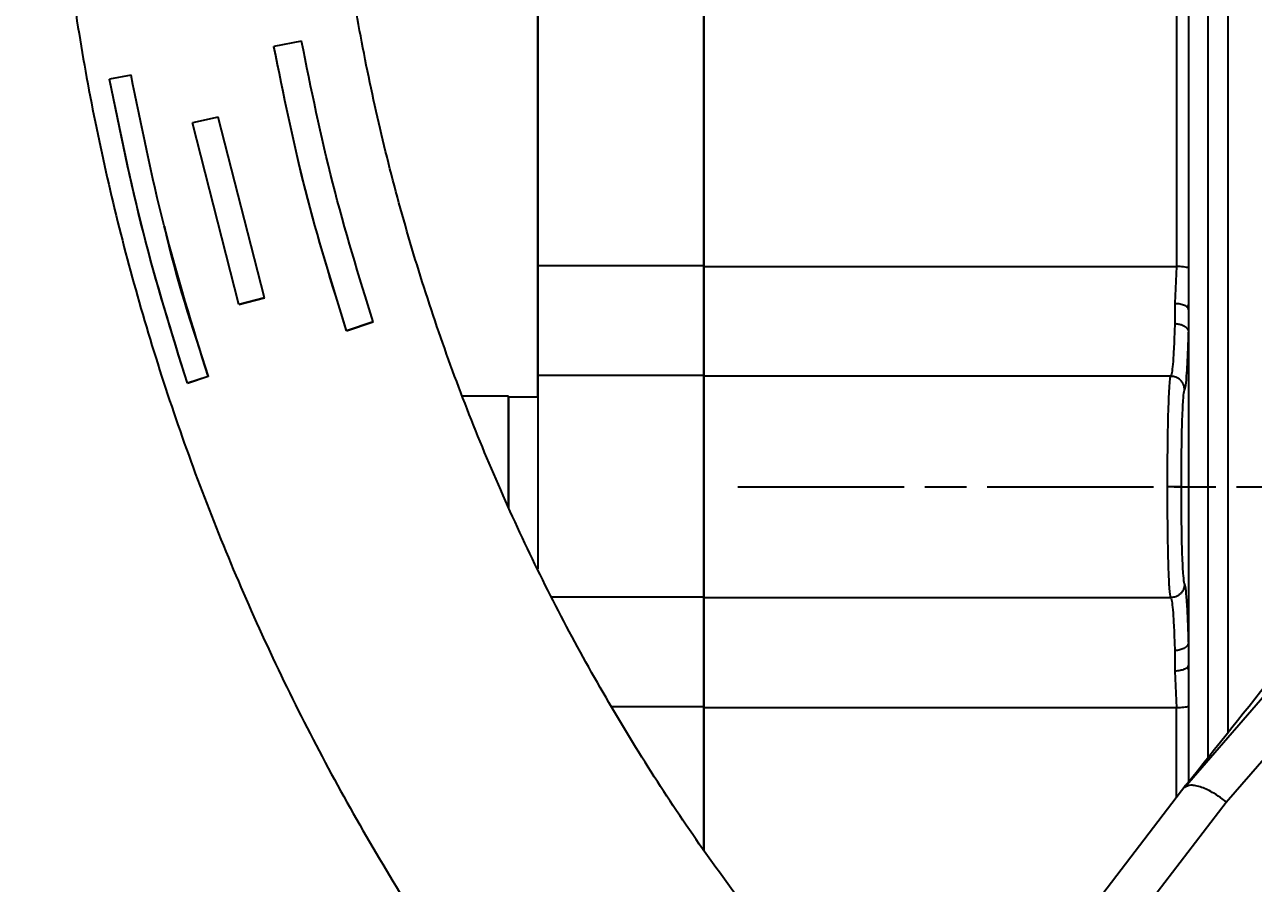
# Model space of a CAD drawing. Header units: millimetres. Extents: x 2028 to 4172, y 863 to 2379.
# Drawn here: x 2715.4 to 2804.1, y 1172.1 to 1234.1 of the extents above; entities that cross this region are included whole.
import ezdxf

# ---------------------------------------------------------------- set-up
doc = ezdxf.new("R2010")
doc.units = ezdxf.units.MM
doc.linetypes.add('AM_ISO08W050', pattern=[18, 12, -1.5, 3, -1.5])
doc.layers.add('AM_5', color=3, linetype='Continuous', lineweight=25)
doc.layers.add('AM_7', color=4, linetype='AM_ISO08W050', lineweight=25)
doc.styles.add('SLDTEXTSTYLE1', font='txt.shx', dxfattribs={"width": 0.7, "bigfont": 'gbcbig.shx'})
doc.dimstyles.new('SLDDIMSTYLE12$0', dxfattribs={"dimtxt": 12, "dimasz": 10, "dimexe": 0, "dimexo": 0.0625, "dimgap": 0.875, "dimtad": 1, "dimdec": 1, "dimlfac": 1.8, "dimrnd": 1e-09, "dimzin": 12, "dimdsep": 46, "dimtxsty": 'SLDTEXTSTYLE1', "dimcen": 0.09, "dimdle": 8.16, "dimclrd": 3, "dimclre": 3, "dimadec": 0, "dimazin": 3, "dimtfac": 1, "dimtdec": 1, "dimtofl": 0, "dimtmove": 0, "dimatfit": 3, "dimfxl": 0, "dimfrac": 2, "dimtolj": 1, "dimlwd": 5, "dimlwe": 5, "dimarcsym": 0})

# ---------------------------------------------------------------- blocks, each defined once
blk = doc.blocks.new('*D59')
at = {"layer": 'AM_5', "color": 3, "lineweight": 5, "transparency": 16777216}
blk.add_line((2843.171, 1259.336), (2692.832, 1259.336), dxfattribs=at)
at = {"layer": 'AM_5', "color": 3, "linetype": 'Continuous', "lineweight": 5, "transparency": 16777216}
for p, q in [((2692.832, 1249.336), (2692.832, 1027.711)), ((2822.464, 1017.711), (2692.832, 1017.711))]:
    blk.add_line(p, q, dxfattribs=at)
at = {"layer": 'AM_5', "color": 3, "transparency": 16777216}
for points in [[(2691.165, 1249.336), (2694.499, 1249.336), (2692.832, 1259.336)], [(2691.165, 1027.711), (2694.499, 1027.711), (2692.832, 1017.711)]]:
    blk.add_solid(points, dxfattribs=at)
at = {"layer": 'Defpoints', "color": 0, "transparency": 16777216}
for p in [(2843.234, 1259.336), (2692.832, 1017.711), (2822.526, 1017.711)]:
    blk.add_point(p, dxfattribs=at)
at = {"layer": 'AM_5', "color": 0, "transparency": 16777216, "insert": (2685.957, 1091.623), "char_height": 12, "attachment_point": 5, "rotation": 90, "style": 'SLDTEXTSTYLE1'}
blk.add_mtext('\\A1;245', dxfattribs=at)

msp = doc.modelspace()

# ---------------------------------------------------------------- linework, layer by layer
at = {"color": 7, "linetype": 'Continuous', "lineweight": 25}
for p, q in [((2735.414, 1232.937), (2733.418, 1232.543)), ((2733.418, 1232.543), (2733.418, 1232.539)), ((2723.099, 1230.493), (2721.552, 1230.183)), ((2721.552, 1230.183), (2721.552, 1230.181)), ((2729.393, 1227.459), (2727.531, 1227.046)), ((2732.731, 1214.417), (2729.393, 1227.459)), ((2730.886, 1213.93), (2727.531, 1227.046)), ((2727.531, 1227.046), (2727.531, 1227.043)), ((2730.886, 1213.927), (2727.531, 1227.043)), ((2752.461, 1216.736), (2764.461, 1216.736)), ((2764.461, 1216.665), (2798.595, 1216.665)), ((2798.595, 1216.665), (2798.461, 1214.013)), ((2799.461, 1216.561), (2799.461, 1213.541)), ((2730.886, 1213.93), (2732.731, 1214.417)), ((2732.731, 1214.414), (2730.886, 1213.927)), ((2730.886, 1213.927), (2730.886, 1213.93)), ((2732.731, 1214.417), (2732.731, 1214.414)), ((2799.392, 1213.713), (2799.462, 1213.916)), ((2799.461, 1213.541), (2799.461, 1213.913)), ((2799.385, 1213.722), (2799.461, 1213.541)), ((2799.461, 1213.541), (2799.461, 1211.934)), ((2738.658, 1212.032), (2740.59, 1212.666)), ((2740.59, 1212.661), (2738.658, 1212.027)), ((2738.658, 1212.027), (2738.658, 1212.032)), ((2740.59, 1212.666), (2740.59, 1212.661)), ((2799.461, 1211.934), (2799.461, 1200.735)), ((2727.168, 1208.243), (2728.666, 1208.739)), ((2728.666, 1208.737), (2727.168, 1208.24)), ((2728.666, 1208.739), (2728.666, 1208.737)), ((2764.461, 1208.798), (2752.461, 1208.798)), ((2798.173, 1208.747), (2764.461, 1208.747)), ((2727.168, 1208.24), (2727.168, 1208.243)), ((2750.361, 1207.302), (2747.049, 1207.302)), ((2752.461, 1207.242), (2750.361, 1207.242)), ((2799.461, 1200.735), (2799.461, 1189.534)), ((2799.154, 1179.057), (2815.84, 1198.294)), ((2802.175, 1177.99), (2818.831, 1197.153)), ((2753.448, 1192.807), (2764.461, 1192.807)), ((2764.461, 1192.757), (2798.173, 1192.757)), ((2799.461, 1189.534), (2799.461, 1187.924)), ((2798.461, 1187.455), (2798.595, 1184.799)), ((2799.462, 1187.549), (2799.392, 1187.753)), ((2799.461, 1187.924), (2799.461, 1184.901)), ((2764.461, 1184.869), (2757.827, 1184.869)), ((2798.595, 1184.799), (2764.461, 1184.799)), ((2799.461, 1184.901), (2799.461, 1179.418)), ((2799.269, 1179.224), (2783.598, 1158.753)), ((2781.42, 1150.942), (2802.175, 1177.99))]:
    msp.add_line(p, q, dxfattribs=at)
at = {"color": 7, "linetype": 'Continuous', "lineweight": 25, "flags": 128}
for points in [[(2752.461, 1276.647), (2752.461, 1275.388), (2752.461, 1273.784), (2752.461, 1271.843), (2752.461, 1269.572), (2752.461, 1266.984), (2752.461, 1264.089), (2752.461, 1260.901), (2752.461, 1257.435), (2752.461, 1253.708), (2752.461, 1249.735), (2752.461, 1245.536), (2752.461, 1241.13), (2752.461, 1236.537), (2752.461, 1231.779), (2752.461, 1226.877), (2752.461, 1221.855), (2752.461, 1216.736)], [(2764.461, 1216.736), (2764.461, 1221.855), (2764.461, 1226.877), (2764.461, 1231.779), (2764.461, 1236.537), (2764.461, 1241.13), (2764.461, 1245.536), (2764.461, 1249.735), (2764.461, 1253.708), (2764.461, 1257.435), (2764.461, 1260.901), (2764.461, 1264.089), (2764.461, 1266.984), (2764.461, 1269.572), (2764.461, 1271.843), (2764.461, 1273.784), (2764.461, 1275.388), (2764.461, 1276.647)], [(2798.595, 1276.448), (2798.595, 1275.201), (2798.595, 1273.608), (2798.595, 1271.676), (2798.595, 1269.416), (2798.595, 1266.837), (2798.595, 1263.952), (2798.595, 1260.773), (2798.595, 1257.316), (2798.595, 1253.596), (2798.595, 1249.631), (2798.595, 1245.439), (2798.595, 1241.039), (2798.595, 1236.451), (2798.595, 1231.698), (2798.595, 1226.801), (2798.595, 1221.782), (2798.595, 1216.665)], [(2799.461, 1275.959), (2799.461, 1274.719), (2799.461, 1273.136), (2799.461, 1271.218), (2799.461, 1268.972), (2799.461, 1266.41), (2799.461, 1263.543), (2799.461, 1260.385), (2799.461, 1256.95), (2799.461, 1253.254), (2799.461, 1249.314), (2799.461, 1245.149), (2799.461, 1240.777), (2799.461, 1236.22), (2799.461, 1231.497), (2799.461, 1226.632), (2799.461, 1221.645), (2799.461, 1216.561)], [(2752.461, 1207.242), (2752.461, 1210.765), (2752.461, 1215.682), (2752.461, 1220.524), (2752.461, 1225.265), (2752.461, 1229.882), (2752.461, 1234.35), (2752.461, 1238.647), (2752.461, 1242.752), (2752.461, 1246.643), (2752.461, 1250.3), (2752.461, 1253.705), (2752.461, 1256.84), (2752.461, 1259.69), (2752.461, 1262.24), (2752.461, 1264.477), (2752.461, 1266.389), (2752.461, 1267.967), (2752.461, 1269.203), (2752.461, 1270.09), (2752.461, 1270.624), (2752.461, 1270.802)], [(2802.289, 1237.366), (2802.289, 1232.814), (2802.289, 1228.11), (2802.289, 1223.278), (2802.289, 1218.34), (2802.289, 1213.319), (2802.289, 1208.238), (2802.289, 1203.121), (2802.289, 1197.992), (2802.289, 1192.876), (2802.289, 1187.795), (2802.289, 1182.969)], [(2800.875, 1181.224), (2800.875, 1185.48), (2800.875, 1190.564), (2800.875, 1195.695), (2800.875, 1200.849), (2800.875, 1206.001), (2800.875, 1211.128), (2800.875, 1216.206), (2800.875, 1221.211), (2800.875, 1226.121), (2800.875, 1230.911), (2800.875, 1235.56)], [(2752.461, 1216.736), (2752.461, 1215.146), (2752.461, 1213.657), (2752.461, 1212.309), (2752.461, 1211.139), (2752.461, 1210.18), (2752.461, 1209.458), (2752.461, 1208.993), (2752.461, 1208.798)], [(2764.461, 1216.736), (2764.461, 1215.146), (2764.461, 1213.657), (2764.461, 1212.309), (2764.461, 1211.139), (2764.461, 1210.18), (2764.461, 1209.458), (2764.461, 1208.993), (2764.461, 1208.798)], [(2798.461, 1214.013), (2798.461, 1213.821), (2798.461, 1213.631), (2798.461, 1213.443), (2798.461, 1213.258), (2798.461, 1213.076), (2798.461, 1212.896), (2798.461, 1212.72), (2798.461, 1212.546)], [(2752.461, 1208.798), (2752.461, 1208.545), (2752.461, 1207.921), (2752.461, 1206.956), (2752.461, 1205.696), (2752.461, 1204.201), (2752.461, 1202.544), (2752.461, 1200.802), (2752.461, 1199.061), (2752.461, 1197.404), (2752.461, 1195.909), (2752.461, 1194.828)], [(2764.461, 1192.807), (2764.461, 1193.06), (2764.461, 1193.684), (2764.461, 1194.649), (2764.461, 1195.909), (2764.461, 1197.404), (2764.461, 1199.061), (2764.461, 1200.802), (2764.461, 1202.544), (2764.461, 1204.201), (2764.461, 1205.696), (2764.461, 1206.956), (2764.461, 1207.921), (2764.461, 1208.545), (2764.461, 1208.798)], [(2750.361, 1207.302), (2750.361, 1207.259), (2750.361, 1206.91), (2750.361, 1206.233), (2750.361, 1205.263), (2750.361, 1204.052), (2750.361, 1202.667), (2750.361, 1201.18), (2750.361, 1199.674), (2750.361, 1199.229)], [(2750.361, 1199.247), (2750.361, 1200.194), (2750.361, 1201.699), (2750.361, 1203.156), (2750.361, 1204.483), (2750.361, 1205.61), (2750.361, 1206.474), (2750.361, 1207.027), (2750.361, 1207.24), (2750.361, 1207.242)], [(2764.461, 1192.397), (2764.461, 1192.147), (2764.461, 1191.425), (2764.461, 1190.466), (2764.461, 1189.296), (2764.461, 1187.948), (2764.461, 1186.459), (2764.461, 1184.869)], [(2798.461, 1188.927), (2798.461, 1188.752), (2798.461, 1188.575), (2798.461, 1188.395), (2798.461, 1188.212), (2798.461, 1188.027), (2798.461, 1187.838), (2798.461, 1187.648), (2798.461, 1187.455)], [(2764.461, 1174.476), (2764.461, 1174.728), (2764.461, 1179.75), (2764.461, 1184.869)], [(2798.595, 1178.336), (2798.595, 1179.677), (2798.595, 1184.799)]]:
    msp.add_lwpolyline(points, dxfattribs=at)
at = {"color": 7, "linetype": 'Continuous', "lineweight": 25}
msp.add_arc((2798.175, 1074.138), 126.631, 89.65559, 90.10778, dxfattribs=at)
for points, knots in [([(2887.028, 1090.605), (2889.588, 1090.63), (2893.169, 1090.665), (2898.438, 1090.943), (2902.902, 1091.279), (2908.219, 1091.844), (2913.788, 1092.618), (2919.601, 1093.628), (2925.572, 1094.884), (2931.648, 1096.394), (2937.786, 1098.165), (2943.951, 1100.199), (2950.115, 1102.499), (2956.252, 1105.064), (2962.34, 1107.894), (2968.359, 1110.988), (2974.292, 1114.343), (2980.121, 1117.955), (2985.831, 1121.82), (2991.407, 1125.935), (2996.834, 1130.292), (3002.1, 1134.886), (3007.191, 1139.711), (3012.096, 1144.758), (3016.803, 1150.021), (3021.3, 1155.491), (3025.579, 1161.159), (3029.627, 1167.017), (3033.437, 1173.053), (3036.999, 1179.259), (3040.304, 1185.624), (3043.345, 1192.136), (3046.114, 1198.785), (3048.604, 1205.56), (3050.81, 1212.447), (3052.724, 1219.436), (3054.343, 1226.514), (3055.661, 1233.668), (3056.674, 1240.885), (3057.378, 1248.152), (3057.771, 1255.456), (3057.85, 1262.784), (3057.613, 1270.122), (3057.059, 1277.457), (3056.186, 1284.774), (3054.996, 1292.061), (3053.488, 1299.304), (3051.663, 1306.488), (3049.523, 1313.601), (3047.069, 1320.629), (3044.304, 1327.557), (3041.231, 1334.374), (3037.854, 1341.064), (3034.176, 1347.616), (3030.203, 1354.016), (3025.938, 1360.252), (3021.387, 1366.31), (3016.555, 1372.178), (3011.448, 1377.844), (3006.071, 1383.297), (3000.624, 1388.345), (2995.151, 1392.997), (2989.693, 1397.266), (2984.068, 1401.309), (2978.286, 1405.117), (2972.359, 1408.685), (2966.296, 1412.007), (2960.111, 1415.077), (2953.814, 1417.891), (2947.42, 1420.443), (2940.945, 1422.729), (2934.407, 1424.745), (2927.832, 1426.488), (2921.26, 1427.953), (2914.766, 1429.134), (2908.476, 1430.031), (2902.953, 1430.615), (2898.07, 1430.982), (2893.246, 1431.222), (2887.271, 1431.339), (2881.754, 1431.229), (2876.485, 1430.957), (2872.021, 1430.62), (2866.705, 1430.055), (2861.136, 1429.281), (2855.322, 1428.271), (2849.351, 1427.015), (2843.275, 1425.504), (2837.137, 1423.734), (2830.972, 1421.699), (2824.808, 1419.4), (2818.672, 1416.835), (2812.583, 1414.004), (2806.564, 1410.911), (2800.631, 1407.556), (2794.802, 1403.944), (2789.092, 1400.078), (2783.517, 1395.964), (2778.089, 1391.607), (2772.824, 1387.013), (2767.732, 1382.188), (2762.828, 1377.141), (2758.121, 1371.878), (2753.623, 1366.408), (2749.345, 1360.739), (2745.296, 1354.882), (2741.486, 1348.846), (2737.925, 1342.64), (2734.62, 1336.275), (2731.577, 1329.763), (2728.815, 1323.111), (2726.478, 1316.829), (2725.2, 1312.724), (2724.636, 1310.916)], [0, 0, 0, 0, 0.010207, 0.014274, 0.021037, 0.028056, 0.035587, 0.043451, 0.051578, 0.059911, 0.06841, 0.077044, 0.085791, 0.094634, 0.103558, 0.112554, 0.121612, 0.130726, 0.13989, 0.149098, 0.158347, 0.167633, 0.176954, 0.186306, 0.195688, 0.205098, 0.214535, 0.223996, 0.233481, 0.242989, 0.252518, 0.262068, 0.271639, 0.281229, 0.290838, 0.300466, 0.310113, 0.319778, 0.329461, 0.339162, 0.348881, 0.358618, 0.368373, 0.378146, 0.387938, 0.397748, 0.407578, 0.417427, 0.427296, 0.437185, 0.447097, 0.457031, 0.466988, 0.47697, 0.486979, 0.497016, 0.507082, 0.517181, 0.527315, 0.537488, 0.547704, 0.556915, 0.566123, 0.575327, 0.584526, 0.593719, 0.602905, 0.612082, 0.621247, 0.630396, 0.639524, 0.64862, 0.657668, 0.666638, 0.675463, 0.683979, 0.691963, 0.697606, 0.703501, 0.71122, 0.721427, 0.725494, 0.732257, 0.739276, 0.746807, 0.754671, 0.762798, 0.771131, 0.77963, 0.788264, 0.797011, 0.805853, 0.814778, 0.823774, 0.832832, 0.841946, 0.85111, 0.860318, 0.869567, 0.878853, 0.888174, 0.897526, 0.906908, 0.916318, 0.925755, 0.935216, 0.944701, 0.954208, 0.963738, 0.973288, 0.982858, 0.992449, 1, 1, 1, 1]), ([(2778.877, 1157.012), (2777.916, 1158.013), (2775.427, 1160.605), (2771.645, 1165.019), (2767.514, 1170.221), (2763.614, 1175.626), (2759.944, 1181.213), (2756.517, 1186.974), (2753.343, 1192.898), (2750.429, 1198.973), (2747.785, 1205.188), (2745.417, 1211.53), (2743.332, 1217.987), (2741.537, 1224.547), (2740.037, 1231.195), (2738.838, 1237.919), (2737.944, 1244.705), (2737.359, 1251.538), (2737.085, 1258.406), (2737.126, 1265.294), (2737.484, 1272.186), (2738.159, 1279.07), (2739.152, 1285.93), (2740.464, 1292.752), (2742.093, 1299.521), (2744.038, 1306.223), (2746.298, 1312.843), (2748.87, 1319.366), (2751.751, 1325.779), (2754.938, 1332.067), (2758.425, 1338.216), (2762.21, 1344.211), (2766.287, 1350.04), (2770.65, 1355.689), (2775.294, 1361.145), (2780.213, 1366.394), (2785.222, 1371.251), (2790.277, 1375.723), (2795.335, 1379.82), (2800.562, 1383.697), (2805.956, 1387.327), (2810.432, 1390.125), (2813.156, 1391.622), (2813.982, 1392.075)], [0, 0, 0, 0, 0.015178, 0.039329, 0.06356, 0.087866, 0.112243, 0.136687, 0.161195, 0.185765, 0.210395, 0.235082, 0.259825, 0.284624, 0.309477, 0.334382, 0.359341, 0.384352, 0.409415, 0.434531, 0.459699, 0.484921, 0.510196, 0.535528, 0.560915, 0.586361, 0.611867, 0.637436, 0.66307, 0.688773, 0.714548, 0.740401, 0.766336, 0.79236, 0.818482, 0.844709, 0.871054, 0.894803, 0.918543, 0.942272, 0.965987, 0.989686, 1, 1, 1, 1]), ([(2764.461, 1204.802), (2764.461, 1206.589), (2764.461, 1211.525), (2764.461, 1219.465), (2764.461, 1228.433), (2764.461, 1236.921), (2764.461, 1244.789), (2764.461, 1251.899), (2764.461, 1258.131), (2764.461, 1263.377), (2764.461, 1267.555), (2764.461, 1270.561), (2764.461, 1272.453), (2764.461, 1272.677), (2764.461, 1272.789)], [0, 0, 0, 0, 0.049119, 0.135691, 0.222263, 0.308836, 0.395408, 0.48198, 0.568552, 0.655124, 0.741696, 0.828268, 0.91484, 1, 1, 1, 1]), ([(2717.158, 1262.097), (2717.142, 1261.105), (2717.086, 1257.666), (2717.323, 1251.777), (2717.861, 1244.442), (2718.738, 1237.124), (2719.927, 1229.837), (2721.435, 1222.595), (2723.26, 1215.41), (2725.401, 1208.297), (2727.855, 1201.27), (2730.619, 1194.341), (2733.692, 1187.525), (2737.069, 1180.834), (2740.747, 1174.282), (2744.721, 1167.882), (2748.985, 1161.647), (2753.537, 1155.589), (2758.369, 1149.721), (2763.476, 1144.054), (2768.852, 1138.602), (2774.299, 1133.554), (2779.772, 1128.902), (2785.231, 1124.632), (2790.856, 1120.59), (2796.637, 1116.782), (2802.564, 1113.214), (2808.627, 1109.892), (2814.813, 1106.821), (2821.109, 1104.008), (2827.503, 1101.456), (2833.978, 1099.17), (2840.516, 1097.154), (2847.091, 1095.411), (2853.664, 1093.946), (2860.158, 1092.765), (2866.447, 1091.868), (2871.971, 1091.283), (2876.854, 1090.918), (2881.678, 1090.67), (2885.092, 1090.628), (2887.028, 1090.605)], [0, 0, 0, 0, 0.011098, 0.038456, 0.065866, 0.093327, 0.120841, 0.148408, 0.176031, 0.203709, 0.231446, 0.259243, 0.287104, 0.31503, 0.343027, 0.371097, 0.399245, 0.427478, 0.455801, 0.484223, 0.512754, 0.541404, 0.567237, 0.593062, 0.618875, 0.644675, 0.670459, 0.696222, 0.721959, 0.747663, 0.773323, 0.798921, 0.824432, 0.849809, 0.874965, 0.899718, 0.9236, 0.945993, 0.961817, 0.978352, 1, 1, 1, 1]), ([(2738.658, 1212.032), (2737.613, 1215.399), (2735.52, 1222.147), (2734.12, 1229.073), (2733.418, 1232.543)], [0, 0, 0, 0, 0.498856, 1, 1, 1, 1]), ([(2738.658, 1212.027), (2737.611, 1215.402), (2735.518, 1222.15), (2734.118, 1229.076), (2733.418, 1232.539)], [0, 0, 0, 0, 0.5, 1, 1, 1, 1]), ([(2740.59, 1212.666), (2739.558, 1215.993), (2737.489, 1222.662), (2736.107, 1229.507), (2735.414, 1232.937)], [0, 0, 0, 0, 0.498853, 1, 1, 1, 1]), ([(2727.168, 1208.243), (2726.04, 1211.881), (2723.8, 1219.1), (2722.298, 1226.508), (2721.552, 1230.183)], [0, 0, 0, 0, 0.50392, 1, 1, 1, 1]), ([(2727.168, 1208.24), (2726.048, 1211.85), (2723.808, 1219.069), (2722.304, 1226.477), (2721.552, 1230.181)], [0, 0, 0, 0, 0.5, 1, 1, 1, 1]), ([(2728.666, 1208.739), (2727.548, 1212.343), (2725.328, 1219.501), (2723.839, 1226.846), (2723.099, 1230.493)], [0, 0, 0, 0, 0.503419, 1, 1, 1, 1]), ([(2725.507, 1219.567), (2725.51, 1219.552), (2726.319, 1215.879), (2727.495, 1212.301), (2728.666, 1208.737)], [0, 0, 0, 0, 0.00426, 1, 1, 1, 1]), ([(2798.461, 1212.546), (2798.443, 1212.028), (2798.406, 1210.944), (2798.339, 1209.822), (2798.259, 1208.983), (2798.204, 1208.833), (2798.173, 1208.747)], [0, 0, 0, 0, 0.238827, 0.49985, 0.714781, 1, 1, 1, 1]), ([(2798.461, 1212.546), (2798.56, 1212.539), (2798.737, 1212.527), (2798.972, 1212.459), (2799.202, 1212.351), (2799.368, 1212.202), (2799.449, 1212.044), (2799.457, 1211.967), (2799.461, 1211.934)], [0, 0, 0, 0, 0.189789, 0.341034, 0.492932, 0.740757, 0.889012, 1, 1, 1, 1]), ([(2799.172, 1207.748), (2799.201, 1207.829), (2799.259, 1207.991), (2799.338, 1208.915), (2799.407, 1210.217), (2799.443, 1211.362), (2799.461, 1211.934)], [0, 0, 0, 0, 0.259369, 0.518405, 0.759426, 1, 1, 1, 1]), ([(2797.937, 1200.769), (2797.939, 1201.631), (2797.945, 1203.389), (2797.987, 1205.878), (2798.044, 1207.532), (2798.11, 1208.513), (2798.15, 1208.662), (2798.173, 1208.747)], [0, 0, 0, 0, 0.210633, 0.429406, 0.679371, 0.816692, 1, 1, 1, 1]), ([(2799.172, 1207.748), (2799.159, 1207.874), (2799.138, 1208.067), (2799.013, 1208.299), (2798.884, 1208.46), (2798.724, 1208.589), (2798.491, 1208.713), (2798.298, 1208.734), (2798.173, 1208.747)], [0, 0, 0, 0, 0.239474, 0.368372, 0.5, 0.631628, 0.760526, 1, 1, 1, 1]), ([(2799.269, 1179.224), (2803.685, 1184.759), (2811.571, 1194.645), (2819.506, 1204.591), (2822.997, 1208.967)], [0, 0, 0, 0, 0.56, 1, 1, 1, 1]), ([(2798.936, 1200.767), (2798.94, 1201.663), (2798.947, 1203.456), (2799.001, 1205.733), (2799.078, 1207.358), (2799.141, 1207.618), (2799.172, 1207.748)], [0, 0, 0, 0, 0.249869, 0.499725, 0.749735, 1, 1, 1, 1]), ([(2798.173, 1192.757), (2798.142, 1192.904), (2798.089, 1193.16), (2798.026, 1194.469), (2797.985, 1195.892), (2797.957, 1197.44), (2797.94, 1199.087), (2797.938, 1200.215), (2797.937, 1200.769)], [0, 0, 0, 0, 0.2452809, 0.4288993, 0.5790518, 0.7242842, 0.8645993, 1, 1, 1, 1]), ([(2799.172, 1193.757), (2799.141, 1193.89), (2799.079, 1194.157), (2799.001, 1195.79), (2798.947, 1198.073), (2798.94, 1199.869), (2798.936, 1200.767)], [0, 0, 0, 0, 0.249886, 0.499749, 0.749752, 1, 1, 1, 1]), ([(2764.461, 1174.536), (2764.461, 1177.014), (2764.461, 1182.454), (2764.461, 1189.978), (2764.461, 1194.964), (2764.461, 1196.802)], [0, 0, 0, 0, 0.345584, 0.7587115, 1, 1, 1, 1]), ([(2799.172, 1193.757), (2799.159, 1193.631), (2799.138, 1193.438), (2799.013, 1193.205), (2798.884, 1193.045), (2798.724, 1192.916), (2798.492, 1192.791), (2798.298, 1192.771), (2798.173, 1192.757)], [0, 0, 0, 0, 0.239471, 0.36837, 0.500002, 0.631632, 0.760531, 1, 1, 1, 1]), ([(2799.461, 1189.534), (2799.443, 1190.127), (2799.405, 1191.319), (2799.334, 1192.625), (2799.255, 1193.518), (2799.2, 1193.677), (2799.172, 1193.757)], [0, 0, 0, 0, 0.248522, 0.499991, 0.750956, 1, 1, 1, 1]), ([(2798.173, 1192.757), (2798.204, 1192.668), (2798.259, 1192.512), (2798.339, 1191.665), (2798.406, 1190.535), (2798.443, 1189.447), (2798.461, 1188.927)], [0, 0, 0, 0, 0.285174, 0.500074, 0.761022, 1, 1, 1, 1]), ([(2799.461, 1189.534), (2799.456, 1189.493), (2799.446, 1189.412), (2799.381, 1189.303), (2799.298, 1189.211), (2799.217, 1189.148), (2799.171, 1189.118), (2799.141, 1189.101), (2799.046, 1189.049), (2798.826, 1188.967), (2798.588, 1188.941), (2798.461, 1188.927)], [0, 0, 0, 0, 0.1327493, 0.2587097, 0.3834628, 0.4618754, 0.5080269, 0.5115396, 0.5426983, 0.7552829, 1, 1, 1, 1]), ([(2764.461, 1184.799), (2764.461, 1182.365), (2764.461, 1178.877), (2764.461, 1175.543), (2764.461, 1174.536)], [0, 0, 0, 0, 0.698015, 1, 1, 1, 1]), ([(2799.154, 1179.057), (2799.149, 1179.053), (2799.138, 1179.045), (2799.144, 1179.06), (2799.184, 1179.117), (2799.236, 1179.183), (2799.269, 1179.224)], [0, 0, 0, 0, 0.114793, 0.26425, 0.542654, 1, 1, 1, 1]), ([(2802.175, 1177.99), (2802.145, 1178.015), (2802.06, 1178.086), (2801.769, 1178.317), (2801.194, 1178.711), (2800.518, 1179.037), (2799.979, 1179.184), (2799.509, 1179.235), (2799.294, 1179.127), (2799.154, 1179.057)], [0, 0, 0, 0, 0.026071, 0.075336, 0.251028, 0.500322, 0.632163, 0.760999, 1, 1, 1, 1])]:
    msp.add_open_spline(points, degree=3, knots=knots, dxfattribs=at)
for points in [[(2764.461, 1276.448), (2764.461, 1275.874), (2764.461, 1274.725), (2764.461, 1272.124), (2764.461, 1268.909), (2764.461, 1265.046), (2764.461, 1260.589), (2764.461, 1255.573), (2764.461, 1250.047), (2764.461, 1244.061), (2764.461, 1237.672), (2764.461, 1230.936), (2764.461, 1223.929), (2764.461, 1219.087), (2764.461, 1216.665)], [(2764.461, 1216.665), (2764.461, 1215.603), (2764.461, 1213.48), (2764.461, 1210.95), (2764.461, 1209.177), (2764.461, 1208.891), (2764.461, 1208.747)], [(2799.461, 1216.561), (2799.412, 1216.576), (2799.313, 1216.606), (2799.1, 1216.639), (2798.857, 1216.661), (2798.682, 1216.664), (2798.595, 1216.665)], [(2798.461, 1214.013), (2798.591, 1214.006), (2798.852, 1213.992), (2799.193, 1213.884), (2799.321, 1213.776), (2799.385, 1213.722)], [(2764.461, 1208.747), (2764.461, 1208.599), (2764.461, 1208.302), (2764.461, 1206.445), (2764.461, 1203.843), (2764.461, 1201.794), (2764.461, 1200.769)], [(2764.461, 1200.769), (2764.461, 1199.744), (2764.461, 1197.693), (2764.461, 1195.084), (2764.461, 1193.216), (2764.461, 1192.91), (2764.461, 1192.757)], [(2764.461, 1192.757), (2764.461, 1192.609), (2764.461, 1192.313), (2764.461, 1190.529), (2764.461, 1187.989), (2764.461, 1185.862), (2764.461, 1184.799)], [(2799.461, 1187.924), (2799.446, 1187.863), (2799.416, 1187.74), (2799.185, 1187.585), (2798.854, 1187.476), (2798.592, 1187.462), (2798.461, 1187.455)], [(2799.461, 1184.901), (2799.412, 1184.886), (2799.313, 1184.857), (2799.1, 1184.825), (2798.857, 1184.803), (2798.682, 1184.801), (2798.595, 1184.799)]]:
    msp.add_open_spline(points, degree=3, dxfattribs=at)
at = {"layer": 'AM_7'}
msp.add_line((2766.915, 1200.769), (2896.832, 1200.769), dxfattribs=at)

# ---------------------------------------------------------------- dimensions: what is measured, and where the dimension line sits
at = {"layer": 'AM_5'}
dim = msp.add_linear_dim(base=(2692.832, 1017.711), p1=(2843.234, 1259.336), p2=(2822.526, 1017.711), angle=90, text='245', dimstyle='SLDDIMSTYLE12$0', override={"dimlfac": 1}, dxfattribs=at)
dim.commit()
dim.dimension.update_dxf_attribs({"geometry": '*D59', "text_midpoint": (2692.832, 1091.623), "dimtype": 160})

doc.saveas('drawing.dxf')
